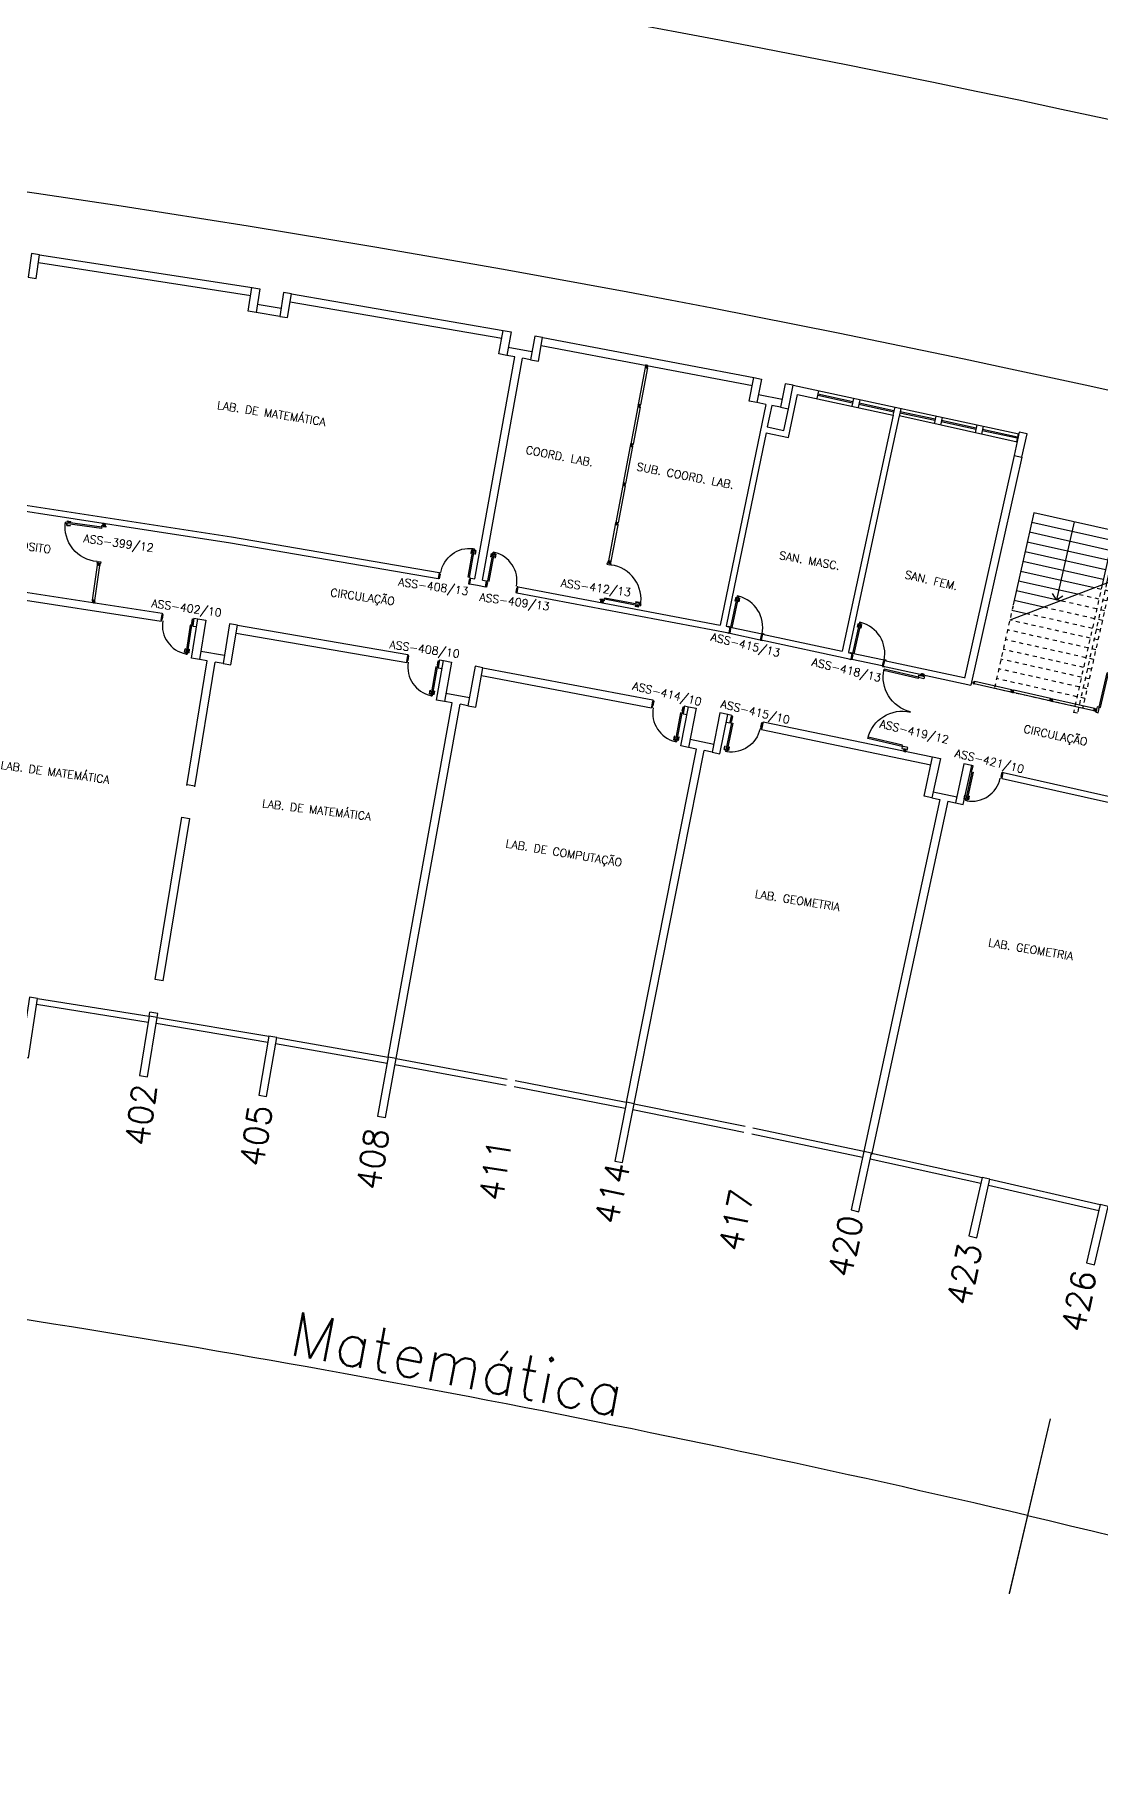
# Model space of a CAD drawing. Extents: x -152 to 150, y 325 to 437.
# Drawn here: x 54.81 to 81.45, y 332.83 to 376.26 of the extents above; entities that cross this region are included whole.
import ezdxf
from ezdxf.enums import TextEntityAlignment as Align

# ---------------------------------------------------------------- set-up
doc = ezdxf.new("R2010")
doc.units = 0
doc.header["$LTSCALE"] = 0.01
doc.header["$MEASUREMENT"] = 0
doc.header["$PDMODE"] = 98
doc.linetypes.add('HIDDEN2', pattern=[0.1875, 0.125, -0.0625])
doc.layers.get('0').update_dxf_attribs({"linetype": 'CONTINUOUS'})
doc.layers.get('DEFPOINTS').update_dxf_attribs({"linetype": 'CONTINUOUS'})
for name, color, linetype in [('ALV', 2, 'CONTINUOUS'), ('DIV', 2, 'CONTINUOUS'), ('ESC', 1, 'CONTINUOUS'), ('ESQ', 1, 'CONTINUOUS'), ('ESTR', 3, 'CONTINUOUS'), ('JANELA', 1, 'CONTINUOUS'), ('MAÇANETA', 2, 'CONTINUOUS'), ('NOPILAR1', 2, 'CONTINUOUS'), ('PISO', 1, 'CONTINUOUS'), ('PORTA', 2, 'CONTINUOUS'), ('TEXTO', 2, 'CONTINUOUS'), ('TEXTO-CENTRO-CUSTO', 2, 'CONTINUOUS'), ('TEXTO-ENDEREÇO', 2, 'CONTINUOUS')]:
    doc.layers.add(name, color=color, linetype=linetype)
doc.styles.add('1', font='romans.shx')
doc.styles.add('NOPILAR', font='simplex.shx', dxfattribs={"height": 0.6})
doc.styles.add('UNB-100', font='simplex.shx', dxfattribs={"height": 3})
doc.styles.add('UNB-100-1', font='simplex.shx', dxfattribs={"height": 0.2})
doc.dimstyles.new('1-600', dxfattribs={"dimtxt": 1.1, "dimasz": 2.5, "dimexe": 2, "dimexo": 4, "dimgap": 0.2, "dimtad": 1, "dimdec": 0, "dimzin": 4, "dimdsep": 46, "dimlunit": 6, "dimtxsty": '1', "dimblk1": 'NONE', "dimblk2": 'NONE', "dimsah": 1, "dimcen": 0, "dimclrd": 2, "dimclre": 2, "dimclrt": 2, "dimadec": 0, "dimazin": 0, "dimtfac": 1, "dimtdec": 0, "dimtmove": 2, "dimatfit": 3, "dimldrblk": 'NONE', "dimfxl": 1, "dimtolj": 1, "dimtzin": 0, "dimarcsym": 0})

# ---------------------------------------------------------------- blocks, each defined once
blk = doc.blocks.new('PILAR-SSC')
blk.add_lwpolyline([(0.003, -72.467), (0.003, -73.967), (0.203, -73.967), (0.203, -72.467)], close=True)
blk = doc.blocks.new('PE80-SSC')
at = {"color": 2}
for p, q in [((0.075, 0), (-0.075, 0)), ((-0.075, -0.03), (-0.075, 0)), ((0.075, 0), (0.075, -0.02)), ((0.777, 0.01), (0.687, 0.01)), ((0.687, 0), (0.687, 0.01)), ((0.777, 0.01), (0.777, -0.03)), ((0.04, -0.03), (-0.075, -0.03)), ((0.075, -0.02), (0.04, -0.02)), ((0.04, -0.03), (0.04, -0.02)), ((0.085, -0.03), (0.817, -0.03)), ((0.085, -0.03), (0.085, -0.065)), ((0.085, -0.065), (0.817, -0.065)), ((0.767, 0), (0.687, 0)), ((0.767, -0.095), (0.687, -0.095)), ((0.687, -0.095), (0.687, -0.105)), ((0.777, -0.105), (0.687, -0.105)), ((0.767, 0), (0.767, -0.03)), ((0.767, -0.095), (0.767, -0.065)), ((0.777, -0.105), (0.777, -0.065)), ((0.817, -0.065), (0.817, -0.03)), ((0.04, -0.771), (-0.075, -0.771)), ((-0.075, -0.771), (-0.075, -0.801)), ((0.075, -0.801), (-0.075, -0.801)), ((0.075, -0.802), (-0.075, -0.802)), ((0.04, -0.771), (0.04, -0.781)), ((0.075, -0.781), (0.04, -0.781)), ((0.075, -0.801), (0.075, -0.781))]:
    blk.add_line(p, q, dxfattribs=at)
at = {"color": 1}
blk.add_arc((0.085, -0.03), 0.731, 270, 357.3429, dxfattribs=at)
blk = doc.blocks.new('A$C73356FFD')
at = {"layer": 'DIV'}
for p, q in [((0.025, 0.03), (0.035, 0.03)), ((0.035, 0.03), (0.025, 0.03)), ((0.03, 0.025), (0.03, 0.035)), ((0.03, 0.035), (0.03, 0.025))]:
    blk.add_line(p, q, dxfattribs=at)
blk.add_lwpolyline([(0.009, 0.036), (0, 0.036), (0, 0.06), (0.022, 0.06), (0.022, 0.05), (0.038, 0.05), (0.038, 0.06), (0.06, 0.06), (0.06, 0.036), (0.05, 0.036), (0.05, 0.024), (0.06, 0.024), (0.06, 0), (0.038, 0), (0.038, 0.01), (0.022, 0.01), (0.022, 0), (0, 0), (0, 0.024), (0.009, 0.024)], close=True, dxfattribs=at)
blk = doc.blocks.new('A$C19D559F5')
at = {"linetype": 'Continuous'}
blk.add_blockref('A$C73356FFD', (0, 0), dxfattribs=at)
blk = doc.blocks.new('PDV2E-SSC')
at = {"layer": 'DIV'}
for p, q in [((0.034, 0.925), (0.034, 0.835)), ((0.034, 0.925), (0.074, 0.925)), ((0.044, 0.915), (0.044, 0.835)), ((0.044, 0.915), (0.074, 0.915)), ((0.076, 0.05), (0.076, 0.965)), ((0.106, 0.965), (0.076, 0.965)), ((0.106, 0.05), (0.106, 0.965)), ((0.148, 0.925), (0.108, 0.925)), ((0.138, 0.915), (0.108, 0.915)), ((0.138, 0.915), (0.138, 0.835)), ((0.148, 0.925), (0.148, 0.835)), ((0.044, 0.835), (0.034, 0.835)), ((0.138, 0.835), (0.148, 0.835)), ((0.031, 0.05), (0.031, -0.05)), ((0.051, 0.05), (0.031, 0.05)), ((0.051, 0.02), (0.051, 0.05)), ((0.051, 0.02), (0.061, 0.02)), ((0.061, -0.05), (0.061, 0.02)), ((0.076, 0.05), (0.106, 0.05)), ((0.95, 0.02), (0.94, 0.02)), ((0.94, -0.05), (0.94, 0.02)), ((0.95, 0.02), (0.95, 0.05)), ((0.95, 0.05), (0.97, 0.05)), ((0.97, 0.05), (0.97, 0.035)), ((0.97, 0.035), (0.97, -0.035)), ((0.031, -0.05), (0.061, -0.05)), ((0.97, -0.05), (0.94, -0.05)), ((0.97, -0.035), (0.97, -0.05))]:
    blk.add_line(p, q, dxfattribs=at)
at = {"layer": 'DIV', "color": 1}
blk.add_arc((0.076, 0.1), 0.865, 356.6786, 90, dxfattribs=at)
blk = doc.blocks.new('A$C265F004B')
at = {"linetype": 'Continuous'}
blk.add_blockref('A$C73356FFD', (0, 0), dxfattribs=at)
blk = doc.blocks.new('PDV2D-SSC')
for p, q in [((-0.148, 0.925), (-0.108, 0.925)), ((-0.148, 0.925), (-0.148, 0.835)), ((-0.138, 0.915), (-0.108, 0.915)), ((-0.138, 0.915), (-0.138, 0.835)), ((-0.106, 0.965), (-0.076, 0.965)), ((-0.106, 0.05), (-0.106, 0.965)), ((-0.076, 0.05), (-0.076, 0.965)), ((-0.034, 0.925), (-0.074, 0.925)), ((-0.044, 0.915), (-0.074, 0.915)), ((-0.044, 0.915), (-0.044, 0.835)), ((-0.034, 0.925), (-0.034, 0.835)), ((-0.138, 0.835), (-0.148, 0.835)), ((-0.044, 0.835), (-0.034, 0.835)), ((-0.95, 0.05), (-0.97, 0.05)), ((-0.97, 0.05), (-0.97, 0.035)), ((-0.97, 0.035), (-0.97, -0.035)), ((-0.95, 0.02), (-0.95, 0.05)), ((-0.95, 0.02), (-0.94, 0.02)), ((-0.94, -0.05), (-0.94, 0.02)), ((-0.076, 0.05), (-0.106, 0.05)), ((-0.051, 0.02), (-0.061, 0.02)), ((-0.061, -0.05), (-0.061, 0.02)), ((-0.051, 0.05), (-0.031, 0.05)), ((-0.051, 0.02), (-0.051, 0.05)), ((-0.031, 0.05), (-0.031, -0.05)), ((-0.97, -0.035), (-0.97, -0.05)), ((-0.97, -0.05), (-0.94, -0.05)), ((-0.031, -0.05), (-0.061, -0.05))]:
    blk.add_line(p, q)
at = {"color": 1}
blk.add_arc((-0.076, 0.1), 0.865, 90, 183.3214, dxfattribs=at)
blk = doc.blocks.new('DIVMT-SSC')
for p, q in [((0, 0.005), (0, -0.005)), ((0, -0.005), (0, 0.005)), ((-0.03, -0.03), (-0.03, -0.97)), ((0.006, -0.03), (-0.006, -0.03)), ((-0.005, 0), (0.005, 0)), ((0.005, 0), (-0.005, 0)), ((0.006, -0.02), (0.006, -0.03)), ((0.03, -0.03), (0.03, -0.97)), ((0.03, -0.97), (-0.03, -0.97)), ((-0.006, -0.98), (-0.006, -0.97)), ((-0.006, -0.98), (0.006, -0.98)), ((0.006, -1.001), (-0.006, -1.001)), ((0.005, -0.97), (-0.005, -0.97)), ((0, -0.994), (0, -1.007)), ((0, -1.02), (0, -1.021)), ((0.006, -0.98), (0.006, -0.97))]:
    blk.add_line(p, q)
blk.add_lwpolyline([(0.006, -0.02), (-0.006, -0.02), (0.006, -0.02), (0.006, -0.03), (0.03, -0.03), (0.03, -0.008), (0.02, -0.008), (0.02, 0.008), (0.03, 0.008), (0.03, 0.03), (0.006, 0.03), (0.006, 0.02), (-0.006, 0.02), (-0.006, 0.03), (-0.03, 0.03), (-0.03, 0.008), (-0.02, 0.008), (-0.02, -0.008), (-0.03, -0.008), (-0.03, -0.03), (-0.006, -0.03), (-0.006, -0.02), (-0.006, -0.03)])
blk = doc.blocks.new('PTDP-SSC')
at = {"color": 2}
for p, q in [((0.055, 1.015), (0.09, 1.015)), ((0.055, 0.075), (0.055, 1.015)), ((0.09, 0.075), (0.09, 1.015)), ((1.91, 0.075), (1.91, 1.015)), ((1.945, 1.015), (1.91, 1.015)), ((1.945, 0.075), (1.945, 1.015)), ((0.05, 0.075), (0, 0.075)), ((0, 0.075), (0, -0.075)), ((0.05, 0.04), (0.05, 0.075)), ((0.06, 0.04), (0.05, 0.04)), ((0.055, 0.075), (0.09, 0.075)), ((0.06, -0.075), (0.06, 0.04)), ((1.945, 0.075), (1.91, 0.075)), ((1.94, -0.075), (1.94, 0.04)), ((1.94, 0.04), (1.95, 0.04)), ((1.95, 0.04), (1.95, 0.075)), ((1.95, 0.075), (2, 0.075)), ((2, 0.075), (2, -0.075)), ((0, -0.075), (0.06, -0.075)), ((2, -0.075), (1.94, -0.075))]:
    blk.add_line(p, q, dxfattribs=at)
at = {"color": 1}
for centre, start, end in [((0.055, 0.075), 0, 90), ((1.945, 0.075), 90, 180)]:
    blk.add_arc(centre, 0.94, start, end, dxfattribs=at)
blk = doc.blocks.new('ESCASS-SSC')
at = {"layer": 'ESC'}
for p, q in [((-2.66, -1.888), (-2.66, -4.249)), ((-0.6, -1.888), (-2.66, -1.888)), ((-0.6, -2.138), (-2.66, -2.138)), ((-0.6, -1.738), (-0.6, -3.271)), ((-0.5, -1.738), (-0.6, -1.738)), ((-0.5, -1.738), (-0.5, -3.204)), ((-0.4, -1.888), (-0.5, -1.888)), ((-0.4, -2.138), (-0.5, -2.138)), ((-0.4, -1.888), (-0.4, -3.138)), ((-0.6, -2.388), (-2.66, -2.388)), ((-0.4, -2.388), (-0.5, -2.388)), ((-0.6, -2.638), (-2.66, -2.638)), ((-0.6, -2.888), (-2.66, -2.888)), ((-0.4, -2.638), (-0.5, -2.638)), ((-0.4, -2.888), (-0.5, -2.888)), ((-0.4, -3.138), (-2.66, -4.638)), ((-0.6, -3.138), (-2.66, -3.138)), ((-0.777, -3.388), (-2.66, -3.388)), ((-0.4, -3.138), (-0.5, -3.138)), ((-1.153, -3.638), (-2.66, -3.638)), ((-1.53, -3.888), (-2.66, -3.888)), ((-1.907, -4.138), (-2.66, -4.138)), ((-2.283, -4.388), (-2.66, -4.388))]:
    blk.add_line(p, q, dxfattribs=at)
at = {"layer": 'ESC', "linetype": 'HIDDEN2'}
for p, q in [((-0.6, -3.388), (-0.777, -3.388)), ((-0.6, -3.271), (-0.6, -6.538)), ((-0.5, -3.204), (-0.5, -6.538)), ((-0.4, -3.388), (-0.5, -3.388)), ((-0.4, -3.138), (-0.4, -6.388)), ((-0.6, -3.888), (-1.53, -3.888)), ((-0.6, -3.638), (-1.153, -3.638)), ((-0.4, -3.638), (-0.5, -3.638)), ((-0.4, -3.888), (-0.5, -3.888)), ((-2.66, -4.268), (-2.66, -6.388)), ((-0.6, -4.138), (-1.907, -4.138)), ((-0.4, -4.138), (-0.5, -4.138)), ((-0.6, -4.638), (-2.66, -4.638)), ((-0.6, -4.388), (-2.283, -4.388)), ((-0.4, -4.388), (-0.5, -4.388)), ((-0.4, -4.638), (-0.5, -4.638)), ((-0.6, -4.888), (-2.66, -4.888)), ((-0.6, -5.138), (-2.66, -5.138)), ((-0.4, -4.888), (-0.5, -4.888)), ((-0.4, -5.138), (-0.5, -5.138)), ((-0.6, -5.388), (-2.66, -5.388)), ((-0.6, -5.638), (-2.66, -5.638)), ((-0.4, -5.388), (-0.5, -5.388)), ((-0.4, -5.638), (-0.5, -5.638)), ((-0.6, -5.888), (-2.66, -5.888)), ((-0.4, -5.888), (-0.5, -5.888)), ((-0.6, -6.138), (-2.66, -6.138)), ((-0.6, -6.388), (-2.66, -6.388)), ((-0.4, -6.138), (-0.5, -6.138)), ((-0.4, -6.388), (-0.5, -6.388)), ((-0.5, -6.538), (-0.6, -6.538))]:
    blk.add_line(p, q, dxfattribs=at)
blk = doc.blocks.new('ESCASSS-SSC')
at = {"layer": 'ALV', "xscale": -1}
blk.add_blockref('ESCASS-SSC', (0, 0), dxfattribs=at)
blk = doc.blocks.new('DIV-SSC')
for p, q in [((-0.005, 0), (0.005, 0)), ((0, 0.005), (0, -0.005)), ((-0.03, -0.03), (-0.03, -0.97)), ((0.03, -0.03), (-0.03, -0.03)), ((-0.03, -0.03), (-0.009, -0.03)), ((-0.009, -0.03), (-0.027, -0.03)), ((-0.006, -0.02), (0.006, -0.02)), ((-0.006, -0.02), (-0.006, -0.03)), ((-0.005, -0.022), (0.005, -0.022)), ((-0.005, -0.022), (-0.005, -0.029)), ((0.005, -0.029), (-0.005, -0.029)), ((0.005, -0.03), (-0.005, -0.03)), ((0.005, -0.022), (0.005, -0.029)), ((0.006, -0.02), (0.006, -0.03)), ((0.03, -0.03), (0.03, -0.97)), ((0.03, -0.97), (-0.03, -0.97)), ((0.007, -0.999), (-0.007, -0.999)), ((-0.006, -0.98), (-0.006, -0.97)), ((-0.006, -0.98), (0.006, -0.98)), ((0.005, -0.97), (-0.005, -0.97)), ((0, -0.991), (0, -1.006)), ((0.006, -0.98), (0.006, -0.97))]:
    blk.add_line(p, q)
blk = doc.blocks.new('PD80-SSC')
at = {"color": 2}
for p, q in [((-0.777, 0.01), (-0.777, -0.03)), ((-0.777, 0.01), (-0.687, 0.01)), ((-0.687, 0), (-0.687, 0.01)), ((-0.075, 0), (0.075, 0)), ((-0.075, 0), (-0.075, -0.02)), ((0.075, -0.03), (0.075, 0)), ((-0.817, -0.065), (-0.817, -0.03)), ((-0.085, -0.03), (-0.817, -0.03)), ((-0.085, -0.065), (-0.817, -0.065)), ((-0.777, -0.105), (-0.777, -0.065)), ((-0.777, -0.105), (-0.687, -0.105)), ((-0.767, 0), (-0.767, -0.03)), ((-0.767, 0), (-0.687, 0)), ((-0.767, -0.095), (-0.767, -0.065)), ((-0.767, -0.095), (-0.687, -0.095)), ((-0.687, -0.095), (-0.687, -0.105)), ((-0.085, -0.03), (-0.085, -0.065)), ((-0.075, -0.02), (-0.04, -0.02)), ((-0.04, -0.03), (-0.04, -0.02)), ((-0.04, -0.03), (0.075, -0.03)), ((-0.075, -0.781), (-0.04, -0.781)), ((-0.075, -0.801), (-0.075, -0.781)), ((-0.075, -0.801), (0.075, -0.801)), ((-0.075, -0.802), (0.075, -0.802)), ((-0.04, -0.771), (0.075, -0.771)), ((-0.04, -0.771), (-0.04, -0.781)), ((0.075, -0.771), (0.075, -0.801))]:
    blk.add_line(p, q, dxfattribs=at)
at = {"color": 1}
blk.add_arc((-0.085, -0.03), 0.731, 182.6571, 270, dxfattribs=at)
blk = doc.blocks.new('MTINI-SSC')
for p, q in [((-0.03, 0.008), (-0.03, 0.028)), ((-0.03, 0.028), (-0.008, 0.028)), ((-0.03, 0.008), (-0.02, 0.008)), ((-0.02, 0), (-0.02, 0.008)), ((-0.001, 0), (-0.02, 0)), ((-0.008, 0.019), (-0.008, 0.028)), ((0.008, 0.019), (-0.008, 0.019)), ((0.005, 0), (-0.005, 0)), ((0.02, 0), (-0.001, 0)), ((0, -0.005), (0, 0.005)), ((0.008, 0.019), (0.008, 0.028)), ((0.03, 0.028), (0.008, 0.028)), ((0.03, 0.008), (0.02, 0.008)), ((0.02, 0), (0.02, 0.008)), ((0.03, 0.008), (0.03, 0.028))]:
    blk.add_line(p, q)
blk = doc.blocks.new('MTT-SSC')
for p, q in [((-0.006, 0.03), (-0.03, 0.03)), ((-0.03, 0.008), (-0.03, 0.03)), ((-0.03, 0.008), (-0.02, 0.008)), ((-0.02, -0.008), (-0.02, 0.008)), ((-0.006, 0.0205), (-0.006, 0.03)), ((0.006, 0.0205), (-0.006, 0.0205)), ((0.0051, 0), (-0.0051, 0)), ((-0.0051, 0), (0.0051, 0)), ((0, -0.0051), (0, 0.0051)), ((0, 0.0051), (0, -0.0051)), ((0.006, 0.0205), (0.006, 0.03)), ((0.006, 0.03), (0.03, 0.03)), ((0.02, -0.008), (0.02, 0.008)), ((0.03, 0.008), (0.02, 0.008)), ((0.03, 0.008), (0.03, 0.03)), ((-0.03, -0.008), (-0.02, -0.008)), ((-0.03, -0.008), (-0.03, -0.03)), ((-0.03, -0.03), (-0.006, -0.03)), ((-0.03, -0.03), (-0.009, -0.03)), ((-0.009, -0.03), (-0.027, -0.03)), ((-0.006, -0.0205), (-0.006, -0.03)), ((-0.006, -0.0205), (-0.006, -0.03)), ((0.006, -0.0205), (-0.006, -0.0205)), ((-0.006, -0.0205), (0.006, -0.0205)), ((0.006, -0.0205), (0.006, -0.03)), ((0.006, -0.0205), (0.006, -0.03)), ((0.03, -0.03), (0.006, -0.03)), ((0.03, -0.008), (0.02, -0.008)), ((0.03, -0.008), (0.03, -0.03))]:
    blk.add_line(p, q)
blk = doc.blocks.new('*D65')
at = {"layer": 'DEFPOINTS', "color": 0, "transparency": 16777216}
for p in [(51.887, 352.626), (51.671, 351.142), (81.449, 347.023), (81.107, 345.563), (70.052, 341.349)]:
    blk.add_point(p, dxfattribs=at)
at = {"layer": 'TEXTO-CENTRO-CUSTO', "color": 2, "lineweight": -2, "transparency": 16777216}
for p, q in [((51.094, 347.183), (50.447, 342.748)), ((80.195, 341.668), (79.174, 337.304))]:
    blk.add_line(p, q, dxfattribs=at)
blk.add_arc((0.901, 2.815), 345.525, 76.82927, 81.70732, dxfattribs=at)
at = {"layer": 'TEXTO-CENTRO-CUSTO', "color": 2, "transparency": 16777216, "insert": (65.381, 343.033), "char_height": 1.1, "attachment_point": 5, "rotation": 349.2683, "style": '1'}
blk.add_mtext('\\A1;Matemática', dxfattribs=at)
blk = doc.blocks.new('_NONE')
at = {"color": 0, "linetype": 'ByBlock'}
blk.add_circle((0, 0), 0.25, dxfattribs=at)
blk = doc.blocks.new('*D66')
at = {"layer": 'DEFPOINTS', "color": 0, "transparency": 16777216}
for p in [(81.449, 347.023), (81.107, 345.563), (99.036, 342.436), (98.62, 340.995), (91.114, 336.346)]:
    blk.add_point(p, dxfattribs=at)
at = {"layer": 'TEXTO-CENTRO-CUSTO', "color": 2, "lineweight": -2, "transparency": 16777216}
for p, q in [((80.195, 341.668), (79.172, 337.293)), ((97.511, 337.152), (96.264, 332.83))]:
    blk.add_line(p, q, dxfattribs=at)
blk.add_arc((0.367, 0.532), 347.859, 73.90244, 76.82927, dxfattribs=at)
at = {"layer": 'TEXTO-CENTRO-CUSTO', "color": 2, "transparency": 16777216, "insert": (88.441, 337.832), "char_height": 1.1, "attachment_point": 5, "rotation": 345.3659, "style": '1'}
blk.add_mtext('\\A1;Sala de Aula', dxfattribs=at)

msp = doc.modelspace()

# ---------------------------------------------------------------- linework, layer by layer
at = {"layer": 'ALV'}
for p, q in [((54.905, 370.568), (60.214, 369.748)), ((54.935, 370.766), (60.245, 369.946)), ((61.232, 369.785), (66.527, 368.874)), ((60.938, 369.225), (60.346, 369.321)), ((60.97, 369.422), (60.378, 369.519)), ((61.198, 369.588), (66.493, 368.677)), ((67.243, 368.338), (66.652, 368.445)), ((67.473, 368.5), (72.752, 367.5)), ((67.511, 368.697), (72.789, 367.696)), ((65.811, 362.666), (66.813, 368.213)), ((66.008, 362.631), (67.01, 368.177)), ((66.813, 368.213), (66.617, 368.248)), ((67.207, 368.142), (67.01, 368.177)), ((73.77, 367.502), (79.412, 366.284)), ((73.089, 367.025), (71.947, 361.505)), ((73.089, 367.025), (72.868, 367.069)), ((73.496, 367.148), (72.907, 367.265)), ((73.657, 366.196), (73.88, 367.273)), ((73.88, 367.273), (76.273, 366.757)), ((73.237, 366.999), (73.126, 366.464)), ((73.457, 366.952), (73.239, 366.995)), ((73.541, 366.375), (73.653, 366.913)), ((76.273, 366.757), (74.999, 360.853)), ((76.422, 366.736), (76.19, 365.661)), ((76.835, 366.644), (76.422, 366.736)), ((79.37, 366.077), (76.835, 366.644)), ((73.096, 366.317), (72.298, 362.459)), ((73.096, 366.317), (73.657, 366.196)), ((73.126, 366.464), (73.541, 366.375)), ((79.296, 365.744), (78.053, 360.183)), ((76.19, 365.661), (75.362, 361.809)), ((79.491, 365.702), (78.213, 360.006)), ((53.618, 364.504), (59.709, 363.563)), ((53.64, 364.652), (59.733, 363.711)), ((59.709, 363.563), (64.896, 362.671)), ((59.733, 363.711), (64.921, 362.819)), ((64.921, 362.817), (64.895, 362.67)), ((65.686, 362.535), (65.712, 362.683)), ((65.712, 362.683), (65.811, 362.666)), ((53.695, 362.266), (57.972, 361.605)), ((53.725, 362.464), (57.999, 361.803)), ((65.686, 362.535), (65.882, 362.502)), ((65.882, 362.502), (66.079, 362.464)), ((66.008, 362.631), (66.106, 362.612)), ((66.079, 362.464), (66.106, 362.612)), ((66.894, 362.461), (66.867, 362.313)), ((66.867, 362.315), (72.161, 361.312)), ((66.895, 362.462), (71.947, 361.505)), ((72.298, 362.459), (72.095, 361.48)), ((75.362, 361.809), (75.152, 360.831)), ((57.999, 361.803), (57.972, 361.605)), ((58.792, 361.681), (58.764, 361.481)), ((58.764, 361.481), (58.863, 361.468)), ((58.792, 361.681), (58.894, 361.665)), ((59.88, 361.504), (64.143, 360.771)), ((72.095, 361.48), (72.193, 361.459)), ((72.193, 361.459), (72.161, 361.312)), ((59.847, 361.307), (64.112, 360.574)), ((73.004, 361.284), (72.972, 361.137)), ((72.972, 361.137), (75.212, 360.654)), ((73.004, 361.284), (74.999, 360.853)), ((58.618, 357.498), (59.127, 360.614)), ((58.816, 357.466), (59.325, 360.582)), ((59.127, 360.614), (58.93, 360.646)), ((59.554, 360.747), (58.962, 360.844)), ((59.522, 360.55), (59.325, 360.582)), ((64.143, 360.771), (64.112, 360.574)), ((64.933, 360.636), (64.902, 360.436)), ((64.933, 360.636), (65.034, 360.618)), ((75.146, 360.821), (75.243, 360.8)), ((75.243, 360.8), (75.212, 360.654)), ((76.055, 360.625), (76.023, 360.479)), ((76.055, 360.625), (78.051, 360.194)), ((64.902, 360.436), (65, 360.421)), ((65.981, 360.244), (70.233, 359.438)), ((66.019, 360.44), (70.268, 359.635)), ((76.023, 360.479), (78.213, 360.006)), ((65.679, 359.689), (65.089, 359.795)), ((70.268, 359.635), (70.233, 359.438)), ((63.65, 350.706), (65.25, 359.563)), ((63.846, 350.671), (65.447, 359.527)), ((65.25, 359.563), (65.053, 359.598)), ((65.644, 359.492), (65.447, 359.527)), ((71.055, 359.486), (71.021, 359.287)), ((71.021, 359.287), (71.119, 359.27)), ((71.055, 359.486), (71.157, 359.466)), ((72.238, 359.251), (72.138, 359.272)), ((72.238, 359.251), (72.195, 359.054)), ((72.195, 359.054), (72.097, 359.076)), ((73.024, 359.088), (72.98, 358.893)), ((72.98, 358.893), (77.218, 358.015)), ((73.024, 359.088), (77.258, 358.211)), ((69.603, 349.58), (71.354, 358.408)), ((69.799, 349.541), (71.55, 358.369)), ((71.354, 358.408), (71.158, 358.447)), ((71.786, 358.526), (71.197, 358.643)), ((71.747, 358.33), (71.55, 358.369)), ((58.819, 357.481), (58.621, 357.513)), ((78.996, 357.673), (79.025, 357.821)), ((78.996, 357.673), (83.303, 356.705)), ((79.025, 357.821), (83.338, 356.851)), ((77.441, 357.148), (75.533, 348.311)), ((77.636, 357.106), (75.728, 348.266)), ((77.243, 357.191), (77.441, 357.148)), ((77.274, 357.338), (77.861, 357.211)), ((77.636, 357.106), (77.829, 357.064)), ((57.826, 352.65), (58.489, 356.709)), ((58.025, 352.617), (58.687, 356.676)), ((58.685, 356.661), (58.487, 356.694)), ((58.025, 352.617), (57.827, 352.649)), ((54.858, 352.027), (57.652, 351.584)), ((54.881, 352.176), (57.676, 351.732)), ((57.676, 351.732), (57.692, 351.83)), ((57.891, 351.798), (57.694, 351.83)), ((57.849, 351.552), (60.639, 351.084)), ((57.873, 351.7), (60.664, 351.232)), ((57.875, 351.699), (57.891, 351.798)), ((60.835, 351.05), (63.622, 350.559)), ((60.861, 351.198), (63.648, 350.707)), ((63.817, 350.524), (66.6, 350.009)), ((63.845, 350.671), (66.627, 350.156)), ((66.824, 350.119), (69.601, 349.58)), ((66.795, 349.972), (69.573, 349.433)), ((69.768, 349.394), (72.541, 348.832)), ((69.798, 349.541), (72.571, 348.979)), ((72.736, 348.792), (75.504, 348.206)), ((72.767, 348.938), (75.535, 348.352)), ((75.698, 348.164), (78.461, 347.554)), ((75.73, 348.31), (78.494, 347.701)), ((78.655, 347.51), (81.413, 346.877)), ((78.689, 347.657), (81.447, 347.024))]:
    msp.add_line(p, q, dxfattribs=at)
at = {"layer": 'DIV'}
for p, q in [((69.327, 364.016), (69.156, 363.113)), ((69.386, 364.005), (69.215, 363.102)), ((69.331, 364.038), (69.327, 364.016)), ((69.327, 364.016), (69.351, 364.012)), ((69.386, 364.005), (69.327, 364.016)), ((69.327, 364.016), (69.348, 364.013)), ((69.348, 364.013), (69.33, 364.016)), ((69.331, 364.038), (69.341, 364.036)), ((69.334, 364.054), (69.338, 364.075)), ((69.334, 364.054), (69.344, 364.052)), ((69.362, 364.071), (69.338, 364.075)), ((69.341, 364.036), (69.344, 364.052)), ((69.352, 364.021), (69.351, 364.012)), ((69.352, 364.021), (69.351, 364.012)), ((69.364, 364.019), (69.352, 364.021)), ((69.352, 364.021), (69.364, 364.019)), ((69.361, 364.01), (69.352, 364.012)), ((69.367, 364.039), (69.357, 364.041)), ((69.357, 364.041), (69.367, 364.039)), ((69.36, 364.062), (69.362, 364.071)), ((69.372, 364.059), (69.36, 364.062)), ((69.361, 364.035), (69.363, 364.045)), ((69.363, 364.045), (69.361, 364.035)), ((69.364, 364.019), (69.362, 364.01)), ((69.364, 364.019), (69.362, 364.01)), ((69.386, 364.005), (69.362, 364.01)), ((69.372, 364.059), (69.373, 364.069)), ((69.373, 364.069), (69.397, 364.064)), ((69.38, 364.029), (69.383, 364.044)), ((69.39, 364.027), (69.38, 364.029)), ((69.393, 364.043), (69.383, 364.044)), ((69.39, 364.027), (69.386, 364.005)), ((69.393, 364.043), (69.397, 364.064)), ((69.215, 363.102), (69.156, 363.113)), ((69.179, 363.109), (69.156, 363.113)), ((56.26, 362.132), (56.379, 363.004)), ((56.319, 362.124), (56.439, 362.996)), ((56.439, 362.996), (56.379, 363.004)), ((56.404, 363.01), (56.403, 363)), ((56.404, 363.01), (56.416, 363.008)), ((56.414, 362.999), (56.404, 363)), ((56.419, 363.029), (56.407, 363.031)), ((56.412, 363.023), (56.414, 363.037)), ((56.416, 363.008), (56.415, 362.999)), ((56.416, 363.049), (56.416, 363.05)), ((69.204, 363.043), (69.145, 363.054)), ((56.255, 362.094), (56.252, 362.072)), ((56.275, 362.069), (56.252, 362.072)), ((56.255, 362.094), (56.264, 362.093)), ((56.257, 362.11), (56.26, 362.132)), ((56.257, 362.11), (56.267, 362.109)), ((56.26, 362.132), (56.281, 362.129)), ((56.319, 362.124), (56.26, 362.132)), ((56.26, 362.132), (56.284, 362.129)), ((56.281, 362.129), (56.263, 362.131)), ((56.267, 362.109), (56.264, 362.093)), ((56.277, 362.079), (56.275, 362.069)), ((56.289, 362.077), (56.277, 362.079)), ((56.28, 362.099), (56.29, 362.097)), ((56.29, 362.097), (56.28, 362.099)), ((56.282, 362.119), (56.284, 362.129)), ((56.282, 362.119), (56.284, 362.129)), ((56.282, 362.119), (56.294, 362.118)), ((56.294, 362.118), (56.282, 362.119)), ((56.294, 362.127), (56.285, 362.128)), ((56.285, 362.093), (56.286, 362.103)), ((56.286, 362.103), (56.285, 362.093)), ((56.289, 362.077), (56.287, 362.067)), ((56.287, 362.067), (56.311, 362.064)), ((56.294, 362.118), (56.295, 362.127)), ((56.294, 362.118), (56.295, 362.127)), ((56.319, 362.124), (56.295, 362.127)), ((56.306, 362.103), (56.304, 362.087)), ((56.314, 362.086), (56.304, 362.087)), ((56.316, 362.102), (56.306, 362.103)), ((56.314, 362.086), (56.311, 362.064)), ((56.316, 362.102), (56.319, 362.124)), ((68.99, 362.076), (68.989, 362.075)), ((80.235, 359.632), (80.22, 359.635)), ((80.225, 359.627), (80.228, 359.64)), ((80.247, 359.635), (80.245, 359.624)), ((80.247, 359.635), (80.257, 359.633)), ((80.249, 359.598), (80.262, 359.657)), ((81.301, 359.422), (80.262, 359.657)), ((80.245, 359.624), (80.254, 359.622)), ((81.288, 359.363), (80.249, 359.598)), ((80.254, 359.623), (80.256, 359.632)), ((81.288, 359.363), (81.301, 359.422)), ((81.293, 359.388), (81.296, 359.397)), ((81.303, 359.385), (81.293, 359.387)), ((81.294, 359.387), (81.297, 359.397)), ((81.302, 359.386), (81.294, 359.387)), ((81.305, 359.396), (81.296, 359.398)), ((81.301, 359.422), (81.297, 359.401)), ((81.297, 359.401), (81.3, 359.419)), ((81.304, 359.396), (81.297, 359.397)), ((81.304, 359.396), (81.302, 359.386)), ((81.305, 359.396), (81.303, 359.385)), ((81.329, 359.385), (81.319, 359.387)), ((81.325, 359.391), (81.323, 359.381))]:
    msp.add_line(p, q, dxfattribs=at)
at = {"layer": 'ESC'}
for p, q in [((80.794, 364.088), (80.354, 362.137)), ((80.354, 362.137), (80.254, 362.298)), ((80.354, 362.137), (80.514, 362.239))]:
    msp.add_line(p, q, dxfattribs=at)
at = {"layer": 'ESTR'}
for p, q in [((73.574, 367.54), (73.457, 366.952)), ((73.77, 367.502), (73.574, 367.54)), ((73.653, 366.913), (73.77, 367.502)), ((73.457, 366.952), (73.653, 366.913))]:
    msp.add_line(p, q, dxfattribs=at)
for points in [[(54.737, 370.795), (54.65, 370.201), (54.848, 370.172), (54.935, 370.766)], [(60.442, 369.914), (60.345, 369.322), (60.148, 369.354), (60.244, 369.946)], [(61.034, 369.817), (60.937, 369.225), (61.135, 369.193), (61.231, 369.785)], [(66.723, 368.839), (66.616, 368.248), (66.419, 368.284), (66.526, 368.874)], [(67.313, 368.732), (67.206, 368.142), (67.403, 368.106), (67.51, 368.697)], [(72.985, 367.657), (72.868, 367.069), (72.672, 367.108), (72.788, 367.696)], [(79.422, 366.33), (79.296, 365.744), (79.491, 365.702), (79.618, 366.288)], [(58.893, 361.665), (59.09, 361.633), (58.929, 360.646), (58.732, 360.678)], [(59.683, 361.537), (59.521, 360.55), (59.719, 360.517), (59.88, 361.504)], [(65.034, 360.618), (65.231, 360.583), (65.053, 359.599), (64.856, 359.634)], [(65.821, 360.476), (65.643, 359.492), (65.84, 359.456), (66.018, 360.44)], [(71.156, 359.467), (71.352, 359.428), (71.158, 358.447), (70.961, 358.486)], [(71.941, 359.311), (71.746, 358.33), (71.942, 358.291), (72.137, 359.272)], [(77.258, 358.211), (77.453, 358.169), (77.242, 357.191), (77.046, 357.233)], [(78.04, 358.042), (77.828, 357.064), (78.024, 357.022), (78.235, 358)]]:
    msp.add_lwpolyline(points, close=True, dxfattribs=at)
at = {"layer": 'JANELA', "linetype": 'Continuous'}
for p, q in [((74.41, 367.363), (74.368, 367.168)), ((75.282, 367.175), (75.24, 366.98)), ((75.438, 367.142), (75.396, 366.946)), ((76.31, 366.953), (76.268, 366.758)), ((76.467, 366.92), (76.424, 366.724)), ((77.339, 366.731), (77.296, 366.536)), ((77.495, 366.698), (77.453, 366.502)), ((78.367, 366.51), (78.325, 366.314)), ((78.523, 366.476), (78.481, 366.28)), ((79.395, 366.288), (79.353, 366.092))]:
    msp.add_line(p, q, dxfattribs=at)
at = {"layer": 'JANELA'}
for p, q in [((74.386, 367.252), (75.258, 367.063)), ((74.393, 367.284), (75.265, 367.096)), ((75.414, 367.03), (76.286, 366.842)), ((75.421, 367.062), (76.293, 366.874)), ((77.314, 366.62), (76.443, 366.808)), ((77.321, 366.652), (76.45, 366.84)), ((78.343, 366.398), (77.471, 366.586)), ((78.35, 366.43), (77.478, 366.618)), ((79.371, 366.176), (78.499, 366.364)), ((79.378, 366.208), (78.506, 366.396))]:
    msp.add_line(p, q, dxfattribs=at)
at = {"layer": 'MAÇANETA'}
for p, q in [((72.337, 362.2), (72.318, 362.112)), ((72.318, 362.112), (72.323, 362.111)), ((72.342, 362.199), (72.323, 362.111)), ((72.337, 362.2), (72.364, 362.194)), ((72.338, 362.179), (72.36, 362.175)), ((72.365, 362.201), (72.358, 362.167)), ((72.358, 362.167), (72.361, 362.167)), ((72.365, 362.201), (72.368, 362.201)), ((72.398, 362.159), (72.395, 362.159)), ((72.405, 362.193), (72.398, 362.159)), ((72.421, 362.161), (72.4, 362.166)), ((72.405, 362.193), (72.402, 362.193)), ((72.43, 362.18), (72.404, 362.185)), ((72.425, 362.181), (72.406, 362.093)), ((72.411, 362.092), (72.406, 362.093)), ((72.43, 362.18), (72.411, 362.092)), ((75.388, 361.542), (75.369, 361.454)), ((75.369, 361.454), (75.374, 361.453)), ((75.393, 361.541), (75.374, 361.453)), ((75.388, 361.542), (75.415, 361.537)), ((75.389, 361.522), (75.41, 361.517)), ((75.416, 361.544), (75.409, 361.51)), ((75.409, 361.51), (75.412, 361.509)), ((75.416, 361.544), (75.419, 361.543)), ((75.449, 361.501), (75.446, 361.502)), ((75.456, 361.535), (75.449, 361.501)), ((75.472, 361.504), (75.45, 361.508)), ((75.456, 361.535), (75.453, 361.536)), ((75.481, 361.522), (75.455, 361.528)), ((75.476, 361.523), (75.457, 361.435)), ((75.462, 361.434), (75.457, 361.435)), ((75.481, 361.522), (75.462, 361.434))]:
    msp.add_line(p, q, dxfattribs=at)
at = {"layer": 'PISO'}
for radius, end in [(382.359, 90.01762), (375.744, 90.01793)]:
    msp.add_arc((0.463, 0.506), radius, 69.08957, end, dxfattribs=at)
at = {"layer": 'PORTA'}
for p, q in [((72.376, 362.237), (72.207, 361.455)), ((72.41, 362.23), (72.242, 361.448)), ((72.41, 362.23), (72.376, 362.237)), ((72.149, 361.468), (72.151, 361.478)), ((72.151, 361.478), (72.2, 361.467)), ((72.21, 361.419), (72.186, 361.307)), ((72.193, 361.459), (72.198, 361.458)), ((72.2, 361.467), (72.198, 361.458)), ((72.198, 361.458), (72.207, 361.455)), ((72.207, 361.455), (72.2, 361.421)), ((72.2, 361.421), (72.21, 361.419)), ((72.207, 361.455), (72.242, 361.448)), ((72.242, 361.448), (72.999, 361.285)), ((75.427, 361.58), (75.258, 360.798)), ((75.461, 361.573), (75.292, 360.791)), ((75.461, 361.573), (75.427, 361.58)), ((72.125, 361.31), (72.127, 361.319)), ((72.174, 361.299), (72.125, 361.31)), ((72.161, 361.312), (72.176, 361.309)), ((72.176, 361.309), (72.174, 361.299)), ((72.186, 361.307), (72.176, 361.309)), ((72.186, 361.307), (72.948, 361.142)), ((72.972, 361.255), (72.948, 361.142)), ((72.948, 361.142), (72.958, 361.14)), ((72.958, 361.14), (72.956, 361.13)), ((72.956, 361.13), (73.005, 361.12)), ((72.972, 361.137), (72.958, 361.14)), ((72.982, 361.252), (72.972, 361.255)), ((72.989, 361.287), (72.982, 361.252)), ((72.999, 361.285), (72.989, 361.287)), ((73.001, 361.294), (72.999, 361.285)), ((73.004, 361.284), (72.999, 361.285)), ((73.05, 361.284), (73.001, 361.294)), ((73.005, 361.12), (73.007, 361.13)), ((73.048, 361.274), (73.05, 361.284)), ((75.176, 360.652), (75.178, 360.662)), ((75.224, 360.642), (75.176, 360.652)), ((75.2, 360.811), (75.202, 360.82)), ((75.202, 360.82), (75.251, 360.81)), ((75.212, 360.654), (75.227, 360.651)), ((75.227, 360.651), (75.224, 360.642)), ((75.236, 360.649), (75.227, 360.651)), ((75.261, 360.762), (75.236, 360.649)), ((75.999, 360.485), (75.236, 360.649)), ((75.244, 360.801), (75.248, 360.8)), ((75.251, 360.81), (75.248, 360.8)), ((75.248, 360.8), (75.258, 360.798)), ((76.006, 360.637), (75.248, 360.8)), ((75.258, 360.798), (75.251, 360.764)), ((75.251, 360.764), (75.261, 360.762)), ((76.023, 360.597), (75.999, 360.485)), ((76.04, 360.629), (76.006, 360.637)), ((76.033, 360.595), (76.023, 360.597)), ((76.04, 360.629), (76.033, 360.595)), ((76.05, 360.627), (76.04, 360.629)), ((76.052, 360.637), (76.05, 360.627)), ((76.055, 360.626), (76.05, 360.627)), ((76.101, 360.626), (76.052, 360.637)), ((76.099, 360.617), (76.101, 360.626)), ((75.999, 360.485), (76.009, 360.483)), ((76.009, 360.483), (76.006, 360.473)), ((76.006, 360.473), (76.055, 360.462)), ((76.023, 360.479), (76.009, 360.483)), ((76.055, 360.462), (76.057, 360.472))]:
    msp.add_line(p, q, dxfattribs=at)
for centre in [(72.212, 361.454), (75.263, 360.797)]:
    msp.add_arc(centre, 0.8, 347.822, 75.6729, dxfattribs=at)

# ---------------------------------------------------------------- block references
at = {"layer": 'DIV'}
for name, p, rotation in [('DIVMT-SSC', (70.107, 367.97), 349.2683999999629), ('DIVMT-SSC', (69.921, 366.988), 349.2683999999629), ('DIVMT-SSC', (69.734, 366.005), 349.2683999999629), ('DIVMT-SSC', (69.548, 365.023), 349.2683999999629), ('A$C265F004B', (56.523, 364.054), 262.1951219512096), ('A$C265F004B', (69.145, 363.054), 349.2683999999695), ('A$C19D559F5', (56.439, 362.996), 82.19519999999103), ('PDV2D-SSC', (68.993, 362.095), 259.268400000001), ('A$C265F004B', (68.969, 362.13), 259.268400000001), ('A$C265F004B', (77.028, 360.226), 76.40379999999949), ('DIV-SSC', (79.252, 359.853), 257.3167650998237), ('MTINI-SSC', (78.277, 360.073), 257.3167650998284), ('MTT-SSC', (79.252, 359.853), 167.3167650998223), ('DIV-SSC', (80.227, 359.634), 257.3167650998237), ('MTT-SSC', (80.227, 359.634), 167.3167650998223), ('MTT-SSC', (81.324, 359.386), 167.3167650998223)]:
    msp.add_blockref(name, p, dxfattribs=dict(at, rotation=rotation))
at = {"layer": 'DIV', "xscale": -1}
for name, p, rotation in [('PDV2E-SSC', (56.549, 364.02), 82.195278048757), ('A$C265F004B', (76.6, 358.398), 77.24156252189725)]:
    msp.add_blockref(name, p, dxfattribs=dict(at, rotation=rotation))
at = {"layer": 'DIV'}
for p, xscale, yscale, zscale, rotation in [((76.986, 360.236), -0.939288262304706, 0.9392882623047285, 0.9392882623047237, 76.82268126095221), ((81.357, 359.396), 0.9392882623047221, 0.9392882623047221, 0.9392882623047221, 346.822681260948)]:
    msp.add_blockref('PTDP-SSC', p, dxfattribs=dict(at, xscale=xscale, yscale=yscale, zscale=zscale, rotation=rotation))
at = {"layer": 'ESC', "xscale": -1, "rotation": 347.332669107}
msp.add_blockref('ESCASSS-SSC', (82.799, 365.573), dxfattribs=at)
at = {"layer": 'ESQ', "xscale": -1}
for p, rotation in [((65.698, 362.606), 260.1099207271698), ((72.217, 359.153), 78.15849633694206)]:
    msp.add_blockref('PE80-SSC', p, dxfattribs=dict(at, rotation=rotation))
at = {"layer": 'ESQ'}
for name, p, rotation in [('PE80-SSC', (66.092, 362.534), 79.40231341915491), ('PE80-SSC', (58.778, 361.581), 261.3536792728244), ('PE80-SSC', (64.917, 360.536), 260.3780792728244), ('PE80-SSC', (71.038, 359.386), 259.402479272825), ('PD80-SSC', (78.225, 357.924), 77.5262453418759)]:
    msp.add_blockref(name, p, dxfattribs=dict(at, rotation=rotation))
at = {"layer": 'ESTR'}
for p, rotation in [((65.745, 423.823), 351.2195121951232), ((69.346, 423.252), 350.7317073170746), ((72.943, 422.651), 350.2439024390236), ((76.534, 422.018), 349.7560975609763), ((83.7, 420.662), 348.7804878048768), ((90.842, 419.184), 347.8048780487799), ((94.403, 418.399), 347.3170731707329), ((97.958, 417.584), 346.829268292683)]:
    msp.add_blockref('PILAR-SSC', p, dxfattribs=dict(at, rotation=rotation))

# ---------------------------------------------------------------- texts
at = {"layer": 'NOPILAR1', "style": 'NOPILAR'}
for s, rotation, p in [('402', 82.6129, (57.664, 348.457)), ('405', 81.2171, (60.526, 347.935)), ('408', 81.2171, (63.44, 347.352)), ('411', 81.2171, (66.505, 347.079)), ('414', 78.2592, (69.384, 346.494)), ('417', 78.2592, (72.481, 345.814)), ('420', 78.2592, (75.218, 345.165)), ('423', 78.2592, (78.186, 344.464)), ('426', 78.2592, (81.046, 343.793))]:
    msp.add_text(s, height=0.6, rotation=rotation, dxfattribs=at).set_placement(p)
at = {"layer": 'TEXTO', "style": 'UNB-100'}
for s, rotation, p in [('LAB. DE MATEMÁTICA', 350.9449, (59.363, 366.914)), ('COORD. LAB.', 349.1319, (67.076, 365.793)), ('SUB. COORD. LAB.', 349.0946, (69.846, 365.376)), ('DEPÓSITO', 352.2474, (53.94, 363.47)), ('SAN. MASC.', 349.6828, (73.41, 363.158)), ('SAN. FEM.', 346.905, (76.547, 362.681)), ('CIRCULAÇÃO', 351.9719, (62.193, 362.227)), ('CIRCULAÇÃO', 348.098, (79.518, 358.821)), ('LAB. DE MATEMÁTICA', 352.1056, (53.953, 357.915)), ('LAB. DE MATEMÁTICA', 352.9488, (60.487, 356.954)), ('LAB. DE COMPUTAÇÃO', 350.4559, (66.577, 355.956)), ('LAB. GEOMETRIA', 350.9805, (72.806, 354.694)), ('LAB. GEOMETRIA', 350.571, (78.639, 353.478))]:
    msp.add_text(s, height=0.2, rotation=rotation, dxfattribs=at).set_placement(p)
at = {"layer": 'TEXTO-ENDEREÇO', "style": 'UNB-100-1'}
for s, rotation, p in [('ASS-399/12', 352.0692, (56.897, 363.459)), ('ASS-408/13', 352.0692, (64.766, 362.372)), ('ASS-409/13', 352.0692, (66.794, 361.992)), ('ASS-412/13', 352.0692, (68.827, 362.345)), ('ASS-402/10', 352.0692, (58.595, 361.835)), ('ASS-408/10', 352.0692, (64.546, 360.807)), ('ASS-415/13', 346.4885, (72.559, 360.916)), ('ASS-418/13', 346.4885, (75.085, 360.291)), ('ASS-414/10', 346.4885, (70.599, 359.693)), ('ASS-415/10', 346.4885, (72.804, 359.241)), ('ASS-419/12', 346.4885, (76.777, 358.744)), ('ASS-421/10', 346.4885, (78.658, 358.01))]:
    msp.add_text(s, height=0.2, rotation=rotation, dxfattribs=at).set_placement(p, align=Align.CENTER)

# ---------------------------------------------------------------- dimensions: what is measured, and where the dimension line sits
at = {"layer": 'TEXTO-CENTRO-CUSTO'}
for base, line1, line2, text, picture, middle in [((70.052, 341.349), ((51.671, 351.142), (51.887, 352.626)), ((81.449, 347.023), (81.107, 345.563)), 'Matemática', '*D65', (65.381, 343.033)), ((91.114, 336.346), ((81.449, 347.023), (81.107, 345.563)), ((99.036, 342.436), (98.62, 340.995)), 'Sala de Aula', '*D66', (88.441, 337.832))]:
    dim = msp.add_angular_dim_2l(base=base, line1=line1, line2=line2, text=text, dimstyle='1-600', override={"dimazin": 1}, dxfattribs=at)
    dim.commit()
    dim.dimension.update_dxf_attribs({"geometry": picture, "text_midpoint": middle})

doc.saveas('drawing.dxf')
